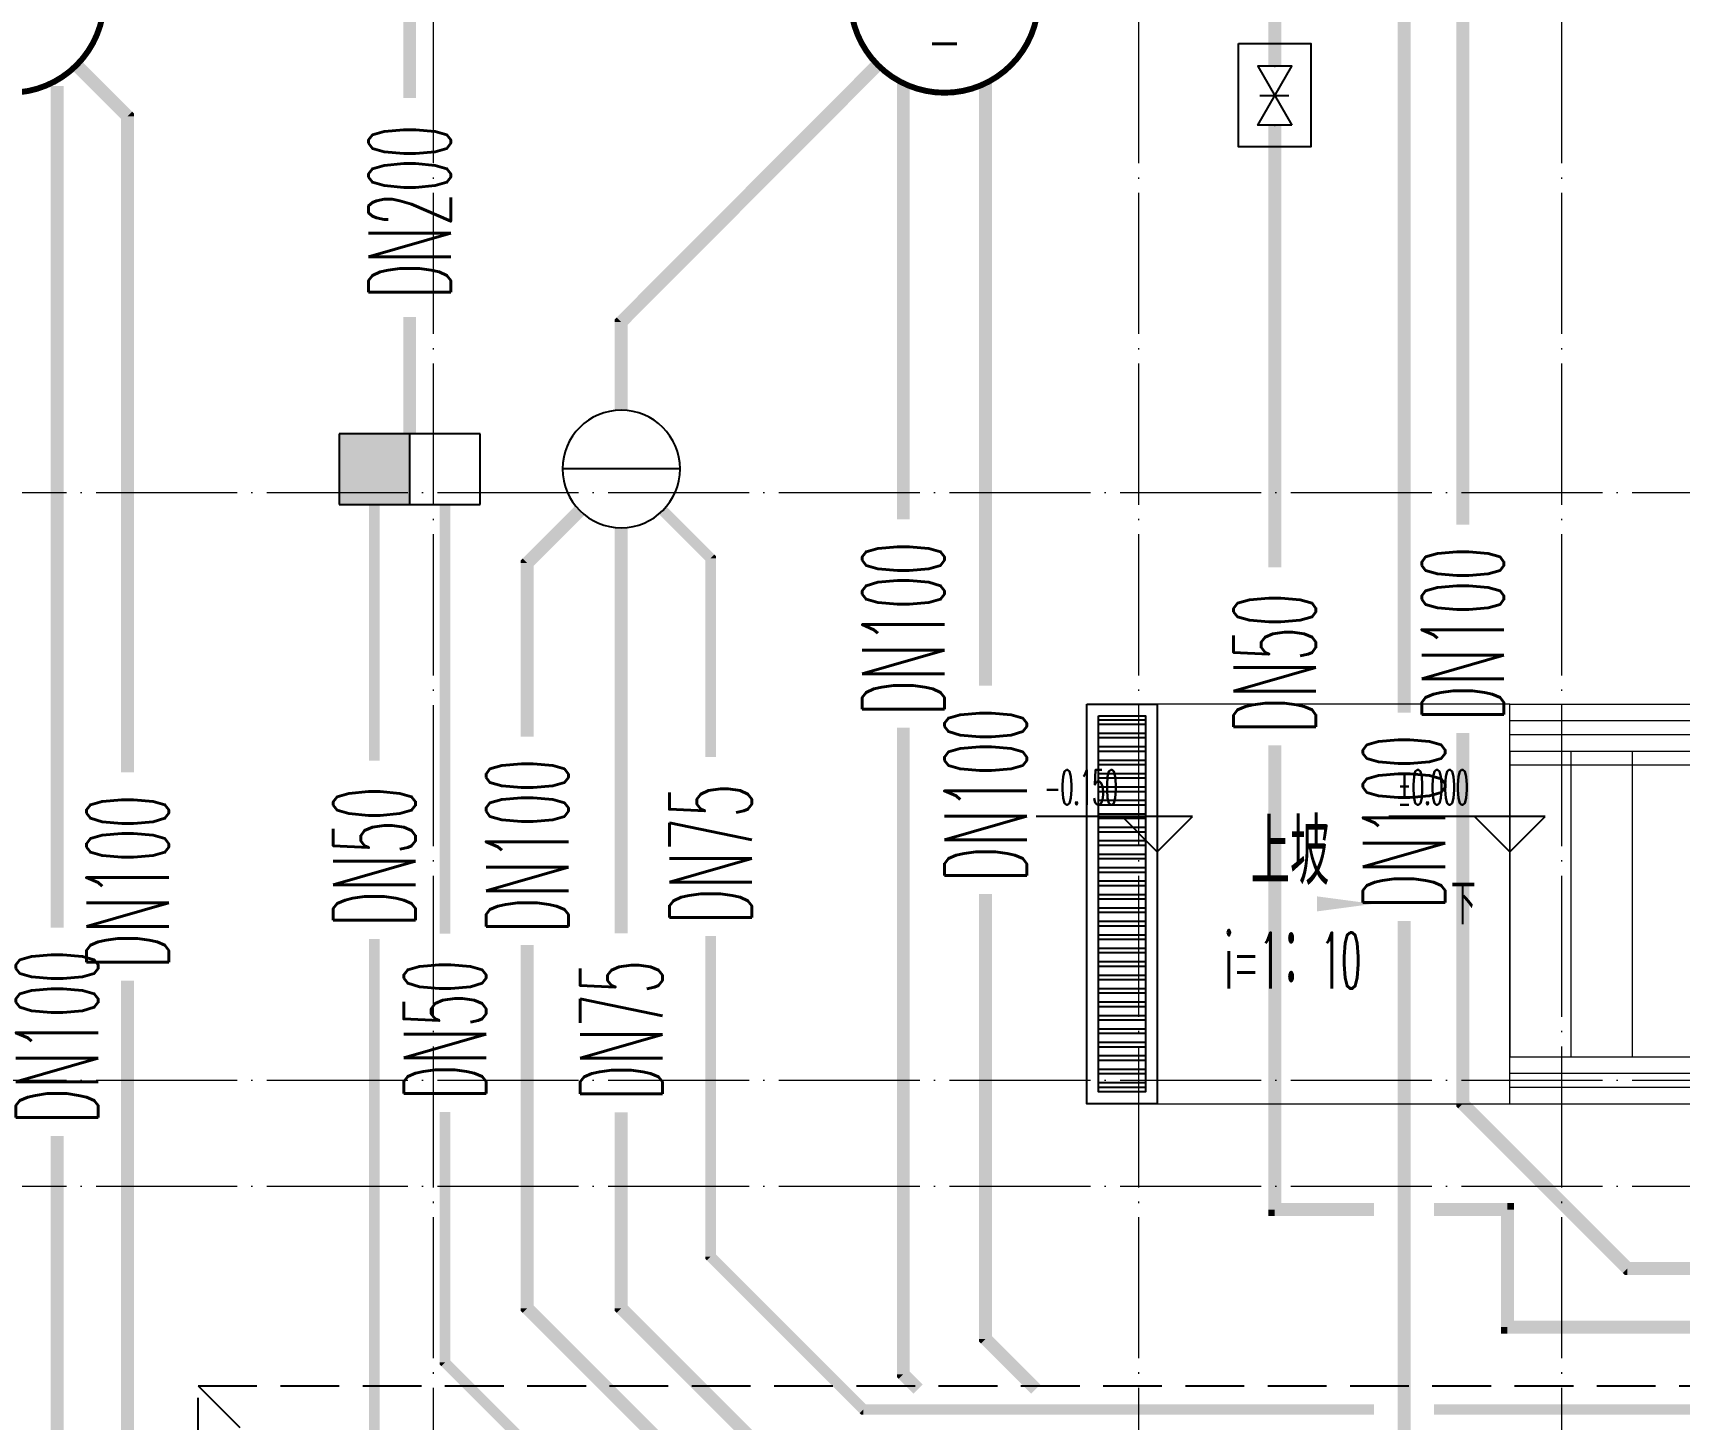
# Model space of a CAD drawing. Extents: x 27938 to 650306, y -92720 to 1524912.
# Drawn here: x 299614 to 306617, y 684216 to 690112 of the extents above; entities that cross this region are included whole.
import ezdxf
from ezdxf.enums import TextEntityAlignment as Align

# ---------------------------------------------------------------- set-up
doc = ezdxf.new("R2010")
doc.units = 0
doc.header["$LTSCALE"] = 1000
doc.header["$MEASUREMENT"] = 0
doc.linetypes.add('DASH', pattern=[0.35, 0.25, -0.1])
doc.linetypes.add('DOTE', pattern=[2.42, 2, -0.2, 0.02, -0.2])
for name, color, linetype in [('DIM_ELEV', 3, 'Continuous'), ('DIM_SYMB', 3, 'Continuous'), ('DIM_雨水', 3, 'Continuous'), ('PIPE-凝结', 150, 'N'), ('PIPE-废水', 31, 'F'), ('PIPE-污水', 2, 'W'), ('PIPE-管井排水', 210, 'GF'), ('PIPE-给水', 3, 'J1'), ('PIPE-雨水', 4, 'Y'), ('PUB_TEXT', 4, 'Continuous'), ('TEXT_凝结', 7, 'Continuous'), ('TEXT_废水', 7, 'Continuous'), ('TEXT_污水', 7, 'Continuous'), ('TEXT_管井排水', 7, 'Continuous'), ('TEXT_给水', 7, 'Continuous'), ('TEXT_雨水', 7, 'Continuous'), ('TWT_雨水口', 4, 'Continuous'), ('VALVE_给水', 7, 'Continuous'), ('WELL_污水', 2, 'Continuous'), ('ZC', 6, 'Continuous'), ('卫生间', 6, 'Continuous')]:
    doc.layers.add(name, color=color, linetype=linetype)
for name, color, linetype, lineweight in [('DOTE', 19, 'DOTE', 9), ('STAIR', 2, 'Continuous', 18), ('平面-栏杆', 135, 'Continuous', 15), ('平面-看线', 45, 'Continuous', 15)]:
    doc.layers.add(name, color=color, linetype=linetype, lineweight=lineweight)
doc.styles.add('_TCH_DIM', font='SIMPLEX.shx', dxfattribs={"width": 0.6, "oblique": 10, "bigfont": 'hztxt.shx'})
doc.styles.add('_TWT_CIRCLE', font='COMPLEX', dxfattribs={"width": 1.1, "height": 3.5, "bigfont": 'HZTXT'})
doc.styles.add('_TWT_PIPEDN', font='SIMPLEX.shx', dxfattribs={"width": 0.6, "oblique": 10, "height": 3, "bigfont": 'HZTXT.shx'})
doc.styles.get("Standard").update_dxf_attribs({"font": 'gbenor.shx', "bigfont": 'gbcbig.shx'})
doc.linetypes.add('F', pattern='A,3,-0.2,["F",Standard,S=0.25,R=0,X=-0.1,Y=-0.115],-0.2', length=3.4)
doc.linetypes.add('GF', pattern='A,3,-0.2,["GF",Standard,S=0.25,R=0,X=-0.1,Y=-0.115],-0.35', length=3.55)
doc.linetypes.add('J1', pattern='A,3,-0.2,["J1",Standard,S=0.25,R=0,X=-0.1,Y=-0.115],-0.35', length=3.55)
doc.linetypes.add('N', pattern='A,3,-0.2,["N",Standard,S=0.25,R=0,X=-0.1,Y=-0.115],-0.2', length=3.4)
doc.linetypes.add('W', pattern='A,3,-0.2,["W",Standard,S=0.25,R=0,X=-0.1,Y=-0.115],-0.2', length=3.4)
doc.linetypes.add('Y', pattern='A,3,-0.2,["Y",Standard,S=0.25,R=0,X=-0.1,Y=-0.115],-0.2', length=3.4)

# ---------------------------------------------------------------- blocks, each defined once
blk = doc.blocks.new('GDRDADWDAD')
at = {"layer": 'DOTE', "linetype": 'DOTE', "ltscale": 0.3}
for p, q in [((301316.6, 690157.2), (301316.6, 679557.2)), ((304316.6, 690157.2), (304316.6, 679557.2)), ((306116.6, 690157.2), (306116.6, 671157.2)), ((270116.6, 688157.2), (328916.6, 688157.2)), ((270116.6, 685657.2), (328916.6, 685657.2)), ((270116.6, 685207.2), (328916.6, 685207.2))]:
    blk.add_line(p, q, dxfattribs=at)
blk = doc.blocks.new('HFGHFHF')
at = {"layer": '卫生间', "color": 159, "linetype": 'DASH', "true_color": 0x22346e}
blk.add_line((298716.4, 684357.2), (297816.6, 683457.2), dxfattribs=at)
blk.add_lwpolyline([(299516.8, 683357.2), (298716.6, 683357.2), (298716.4, 684357.2), (290716.2, 684357.2), (290716, 684657.2), (289316.6, 684657.2), (289316.6, 685557.2)], dxfattribs=at)
blk = doc.blocks.new('A$C787F6C08')
h = blk.add_hatch()
h.set_pattern_fill('ANSI32', color=246, scale=12, angle=135)
h.set_pattern_definition([(180, (0, 0), (-4e-15, -57.15), []), (180, (-19.05, 19.05), (-4e-15, -57.15), [])])
h.paths.add_polyline_path([(50, -1649.9), (250, -1649.9), (250, -50), (50, -50)])
at = {"color": 246}
for points in [[(0, 0), (300, 0), (300, -1699.9), (0, -1699.9)], [(50, -50), (250, -50), (250, -1649.9), (50, -1649.9)]]:
    blk.add_lwpolyline(points, close=True, dxfattribs=at)
blk = doc.blocks.new('$TWTSYS$00000190')
blk.add_line((0, 0.5, 0), (0, -0.5, 0))
blk.add_circle((0, 0, 0), 0.5)
blk = doc.blocks.new('$VALVE$00000296')
for points in [[(-125, 72.2), (-125, -72.2), (125, 72.2), (125, -72.2), (-125, 72.2)], [(0, 60.2), (0, -63.6)]]:
    blk.add_lwpolyline(points)
for p in [(-125, 0), (125, 0)]:
    blk.add_point(p)
blk = doc.blocks.new('$TwtSys$00000424')
for p, q in [((-500, 250), (500, 250)), ((-500, -250), (-500, 250)), ((0, -250), (0, 250)), ((500, 250), (500, -250)), ((500, -250), (-500, -250))]:
    blk.add_line(p, q)
blk.add_solid([(0, 250), (500, 250), (0, -250), (500, -250)])

msp = doc.modelspace()

# ---------------------------------------------------------------- hatches: boundary and pattern name
at = {"layer": 'PIPE-凝结'}
for points in [[(301366.6, 684457.2), (301350.7, 684441.3), (301344.1, 684447.9)], [(301366.6, 684457.2), (301344.1, 684457.2), (301344.1, 684447.9)]]:
    msp.add_hatch(color=256, dxfattribs=at).paths.add_polyline_path(points)
at = {"layer": 'PIPE-废水'}
for points in [[(301716.6, 687857.2), (301697.1, 687876.6), (301689.1, 687868.6)], [(301716.6, 687857.2), (301689.1, 687857.2), (301689.1, 687868.6)], [(301716.6, 684687.4), (301689.1, 684687.4), (301689.1, 684676)], [(301716.6, 684687.4), (301697.1, 684668), (301689.1, 684676)], [(302116.6, 684687.4), (302097.1, 684668), (302089.1, 684676)], [(302116.6, 684687.4), (302089.1, 684687.4), (302089.1, 684676)]]:
    msp.add_hatch(color=256, dxfattribs=at).paths.add_polyline_path(points)
at = {"layer": 'PIPE-污水'}
for points in [[(300016.7, 689757.1), (300036.1, 689776.5), (300044.2, 689768.5)], [(300016.7, 689757.1), (300044.2, 689757.1), (300044.2, 689768.5)], [(302116.6, 688882.3), (302097.1, 688901.7), (302089.1, 688893.6)], [(302116.6, 688882.3), (302089.1, 688882.3), (302089.1, 688893.6)], [(303666.5, 684557.2), (303647, 684537.7), (303639, 684545.8)], [(303666.5, 684557.2), (303639, 684557.2), (303639, 684545.8)], [(303316.5, 684407.2), (303297, 684387.7), (303289, 684395.8)], [(303316.5, 684407.2), (303289, 684407.2), (303289, 684395.8)]]:
    msp.add_hatch(color=256, dxfattribs=at).paths.add_polyline_path(points)
at = {"layer": 'PIPE-管井排水'}
for points in [[(302496.8, 687876.9), (302512.7, 687892.8), (302519.3, 687886.2)], [(302496.8, 687876.9), (302519.3, 687876.9), (302519.3, 687886.2)], [(302496.8, 684907.2), (302480.9, 684891.3), (302474.3, 684897.9)], [(302496.8, 684907.2), (302474.3, 684907.2), (302474.3, 684897.9)], [(303146.9, 684257.1), (303131, 684241.2), (303137.6, 684234.6)], [(303146.9, 684257.1), (303146.9, 684234.6), (303137.6, 684234.6)]]:
    msp.add_hatch(color=256, dxfattribs=at).paths.add_polyline_path(points)
at = {"layer": 'PIPE-给水'}
for points in [[(304896.8, 685107.2), (304869.3, 685107.2), (304869.3, 685079.7)], [(304896.8, 685107.2), (304896.8, 685079.7), (304869.3, 685079.7)], [(305886.6, 685107.2), (305914.1, 685107.2), (305914.1, 685134.7)], [(305886.6, 685107.2), (305886.6, 685134.7), (305914.1, 685134.7)], [(305886.6, 684607.2), (305886.6, 684579.7), (305859.1, 684579.7)], [(305886.6, 684607.2), (305859.1, 684607.2), (305859.1, 684579.7)]]:
    msp.add_hatch(color=256, dxfattribs=at).paths.add_polyline_path(points)
at = {"layer": 'PIPE-雨水'}
for points in [[(305696.8, 685557.4), (305677.4, 685538), (305669.3, 685546)], [(305696.8, 685557.4), (305669.3, 685557.4), (305669.3, 685546)], [(306397.1, 684857.2), (306377.6, 684837.7), (306385.7, 684829.7)], [(306397.1, 684857.2), (306397.1, 684829.7), (306385.7, 684829.7)]]:
    msp.add_hatch(color=256, dxfattribs=at).paths.add_polyline_path(points)

# ---------------------------------------------------------------- linework, layer by layer
at = {"layer": 'DIM_ELEV', "color": 8}
for p, q in [((304546.8, 686778.9), (303881.9, 686778.9)), ((304396.8, 686628.9), (304246.8, 686778.9)), ((304396.8, 686628.9), (304546.8, 686778.9)), ((306046.8, 686778.9), (305381.9, 686778.9)), ((305896.8, 686628.9), (305746.8, 686778.9)), ((305896.8, 686628.9), (306046.8, 686778.9))]:
    msp.add_line(p, q, dxfattribs=at)
at = {"layer": 'DIM_SYMB', "color": 8}
for points in [[(304609.5, 686407.4, 0, 0, 0), (305316.3, 686407.4, 0, 64, 0), (305076.3, 686407.4, 0, 0, 0)], [(305797.5, 686407.4, 0, 0, 0), (310316.8, 686407.4, 0, 40, 0), (310166.8, 686407.4, 0, 0, 0)]]:
    msp.add_lwpolyline(points, format="xyseb", dxfattribs=at)
at = {"layer": 'DIM_雨水', "const_width": 25}
for points in [[(299916.6, 690257.2, 1), (299116.6, 690257.2, 1)], [(303891.5, 690257.2, 1), (303091.5, 690257.2, 1)]]:
    msp.add_lwpolyline(points, format="xyb", close=True, dxfattribs=at)
at = {"layer": 'PIPE-凝结', "const_width": 45}
for points in [[(301066.6, 687016.7), (301066.6, 688106)], [(301366.6, 686280.7), (301366.6, 688106)], [(301066.6, 684107.2), (301066.6, 686258.7)], [(301366.6, 684457.2), (301366.6, 685522.7)], [(302166.6, 683657.2), (301366.6, 684457.2)]]:
    msp.add_lwpolyline(points, dxfattribs=at)
at = {"layer": 'PIPE-废水', "const_width": 55}
for points in [[(301939.8, 688080.4), (301716.6, 687857.2)], [(302116.6, 686282.6), (302116.6, 688007.2)], [(301716.6, 687118.8), (301716.6, 687857.2)], [(301716.6, 684687.4), (301716.6, 686232.8)], [(302116.6, 684687.4), (302116.6, 685520.9)], [(301716.6, 684687.4), (302550.6, 683853.4)], [(302746.8, 684057.2), (302116.6, 684687.4)]]:
    msp.add_lwpolyline(points, dxfattribs=at)
at = {"layer": 'PIPE-污水', "const_width": 55}
for points in [[(299799.4, 689974.3), (300016.7, 689757.1)], [(303207.1, 689975.9), (302116.6, 688882.3)], [(299716.6, 686306.6), (299716.6, 689886.4)], [(303316.5, 689897.5), (303316.5, 688042.2)], [(303666.5, 689897.5), (303666.5, 687335.1)], [(300016.7, 686966.5), (300016.7, 689757.1)], [(302116.6, 688507.2), (302116.6, 688882.3)], [(303316.5, 687156.3), (303316.5, 684407.2)], [(303666.5, 686449.2), (303666.5, 684557.2)], [(300016.7, 681256.9), (300016.7, 686080.5)], [(299716.6, 682212.2), (299716.6, 685420.7)], [(303879.9, 684343.8), (303666.5, 684557.2)], [(303379.9, 684343.8), (303316.5, 684407.2)]]:
    msp.add_lwpolyline(points, dxfattribs=at)
at = {"layer": 'PIPE-管井排水', "const_width": 45}
for points in [[(302293.4, 688080.4), (302496.8, 687876.9)], [(302496.8, 687031.9), (302496.8, 687876.9)], [(302496.8, 684907.2), (302496.8, 686270.2)], [(302496.8, 684907.2), (303146.9, 684257.1)], [(305319.3, 684257.1), (303146.9, 684257.1)], [(308716.6, 684257.1), (305574.3, 684257.1)]]:
    msp.add_lwpolyline(points, dxfattribs=at)
at = {"layer": 'PIPE-给水', "const_width": 55}
for points in [[(304896.8, 689969.6), (304896.8, 691764.4)], [(304896.8, 687839.4), (304896.8, 689719.6)], [(304896.8, 685107.2), (304896.8, 687081.4)], [(305319.3, 685107.2), (304896.8, 685107.2)], [(305886.6, 685107.2), (305574.3, 685107.2)], [(305886.6, 684607.2), (305886.6, 685107.2)], [(311216.6, 684607.2), (305886.6, 684607.2)]]:
    msp.add_lwpolyline(points, dxfattribs=at)
at = {"layer": 'PIPE-雨水', "const_width": 55}
for points in [[(301216.6, 689834.7), (301216.6, 690857.2)], [(305446.8, 687221), (305446.8, 690857.2)], [(305696.8, 688020.4), (305696.8, 690857.2)], [(301216.6, 688406), (301216.6, 688903.4)], [(305696.8, 685557.4), (305696.8, 687134.5)], [(305446.8, 683216.4), (305446.8, 686335)], [(305696.8, 685557.4), (306397.1, 684857.2)], [(306919, 684857.2), (306397.1, 684857.2)]]:
    msp.add_lwpolyline(points, dxfattribs=at)
at = {"layer": 'STAIR', "color": 8}
for p, q in [((305896.8, 687057.4), (310316.8, 687057.4)), ((305896.8, 687057.4), (305896.8, 685757.4)), ((306156.8, 687057.4), (306156.8, 685757.4)), ((306416.8, 687057.4), (306416.8, 685757.4)), ((310316.8, 686997.4), (305896.8, 686997.4)), ((305896.8, 685757.4), (310316.8, 685757.4))]:
    msp.add_line(p, q, dxfattribs=at)
msp.add_lwpolyline([(305896.8, 687257.4), (304396.8, 687257.4), (304396.8, 685557.4), (305896.8, 685557.4)], close=True, dxfattribs=at)
at = {"layer": 'ZC'}
msp.add_lwpolyline([(304742.9, 690065.9), (305049.8, 690065.9), (305049.8, 689627.8), (304742.9, 689627.8)], close=True, dxfattribs=at)
at = {"layer": '平面-栏杆', "color": 8}
for p, q in [((305896.8, 687187.4), (310516.6, 687187.4)), ((305896.8, 687127.4), (310516.6, 687127.4)), ((305896.8, 685687.4), (310316.6, 685687.4)), ((305896.8, 685627.4), (310316.6, 685627.4))]:
    msp.add_line(p, q, dxfattribs=at)
at = {"layer": '平面-看线', "color": 8}
for p, q in [((305896.8, 687257.4), (310516.6, 687257.4)), ((305896.8, 687057.4), (305896.8, 687257.4)), ((305896.8, 687057.4), (310516.6, 687057.4)), ((305896.8, 685757.4), (310316.6, 685757.4)), ((305896.8, 685557.4), (305896.8, 685757.4)), ((305896.8, 685557.4), (310316.6, 685557.4))]:
    msp.add_line(p, q, dxfattribs=at)

# ---------------------------------------------------------------- block references
msp.add_blockref('GDRDADWDAD', (0, 0))
at = {"color": 8, "xscale": -1}
msp.add_blockref('HFGHFHF', (599033.2, 0), dxfattribs=at)
at = {"color": 8}
msp.add_blockref('A$C787F6C08', (304096.8, 687257.3), dxfattribs=at)
at = {"layer": 'TWT_雨水口', "xscale": 0.6, "yscale": -0.6, "zscale": 0.6, "rotation": 180}
msp.add_blockref('$TwtSys$00000424', (301216.6, 688256), dxfattribs=at)
at = {"layer": 'VALVE_给水', "yscale": -1, "rotation": 90.00000000000045}
msp.add_blockref('$VALVE$00000296', (304896.8, 689844.6), dxfattribs=at)
at = {"layer": 'WELL_污水', "xscale": -500, "yscale": 500, "zscale": 500, "rotation": 270}
msp.add_blockref('$TWTSYS$00000190', (302116.6, 688257.2), dxfattribs=at)

# ---------------------------------------------------------------- texts
at = {"layer": 'DIM_ELEV', "color": 8, "style": '_TCH_DIM', "width": 0.423529}
for s, p in [('-0.150', (303915.7, 686829)), ('%%P0.000', (305419, 686829))]:
    msp.add_text(s, height=148.75, dxfattribs=at).set_placement(p)
at = {"layer": 'DIM_SYMB', "color": 7, "style": '_TCH_DIM', "width": 0.6}
msp.add_text('上坡', height=280, rotation=0.00136, dxfattribs=at).set_placement((304793.5, 686487.5))
msp.add_text('下', height=175, dxfattribs=at).set_placement((305645.8, 686319.9))
at = {"layer": 'DIM_雨水', "color": 7, "style": '_TWT_CIRCLE', "width": 0.777778}
msp.add_text('-', height=207, dxfattribs=at).set_placement((303415.6, 689975.9), (303567.4, 689975.9), align=Align.FIT)
at = {"layer": 'PUB_TEXT', "color": 8, "style": '_TCH_DIM'}
for s, height, width, p in [('i=1', 238, 0.423529, (304684.3, 686047.3)), ('：', 280, 0.6, (304924.3, 686047.3)), ('10', 238, 0.423529, (305092.3, 686047.3))]:
    msp.add_text(s, height=height, rotation=0.00136, dxfattribs=dict(at, width=width)).set_placement(p)
at = {"layer": 'TEXT_凝结', "style": '_TWT_PIPEDN', "width": 0.48}
for p in [(301241.6, 686308.7), (301541.6, 685572.7)]:
    msp.add_text('DN50', height=350, rotation=90, dxfattribs=at).set_placement(p)
at = {"layer": 'TEXT_废水', "style": '_TWT_PIPEDN', "width": 0.48}
for s, p in [('DN100', (303491.5, 687206.3)), ('DN100', (303841.5, 686499.2)), ('DN100', (301891.6, 686282.8)), ('DN75', (302291.6, 685570.9))]:
    msp.add_text(s, height=350, rotation=90, dxfattribs=at).set_placement(p)
at = {"layer": 'TEXT_污水', "style": '_TWT_PIPEDN', "width": 0.48}
for p in [(300191.7, 686130.5), (299891.6, 685470.7)]:
    msp.add_text('DN100', height=350, rotation=90, dxfattribs=at).set_placement(p)
at = {"layer": 'TEXT_管井排水', "style": '_TWT_PIPEDN', "width": 0.48}
msp.add_text('DN75', height=350, rotation=90, dxfattribs=at).set_placement((302671.8, 686320.2))
at = {"layer": 'TEXT_给水', "style": '_TWT_PIPEDN', "width": 0.48}
msp.add_text('DN50', height=350, rotation=90, dxfattribs=at).set_placement((305071.8, 687131.4))
at = {"layer": 'TEXT_雨水', "style": '_TWT_PIPEDN', "width": 0.48}
for s, rotation, p in [('DN200', 90, (301391.6, 688979.6)), ('DN100', 90, (305871.8, 687184.5)), ('DN100', 89.99999, (305621.8, 686385))]:
    msp.add_text(s, height=350, rotation=rotation, dxfattribs=at).set_placement(p)

doc.saveas('drawing.dxf')
